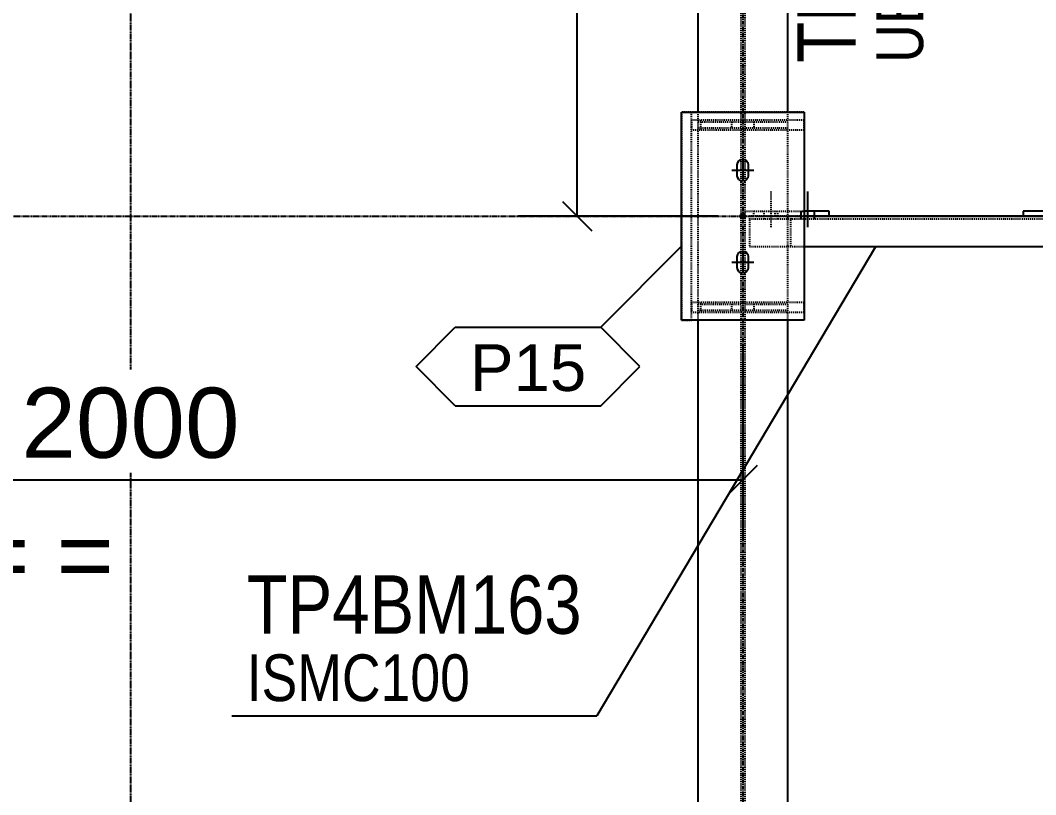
# Model space of a CAD drawing. Header units: millimetres. Extents: x 2102 to 21371, y 12217 to 26594.
# Drawn here: x 13452 to 15110, y 20376 to 21641 of the extents above; entities that cross this region are included whole.
import ezdxf

# ---------------------------------------------------------------- set-up
doc = ezdxf.new("R2010")
doc.units = ezdxf.units.MM
for name, pattern in [('CENTER', [12.7, 7.9375, -1.5875, 1.5875, -1.5875]), ('DXK_LINE_DOT2', [3.9198, 1.9599, -1.9599]), ('DXK_LINE_DOT3', [5.9187, 2.979, -0.9799, 0.9799, -0.9799]), ('DXK_LINE_DOT5', [7.8785, 2.979, -0.9799, 0.9799, -0.9799, 0.9799, -0.9799])]:
    doc.linetypes.add(name, pattern=pattern)
for name, color, linetype in [('1', 7, 'Continuous'), ('2', 7, 'Continuous'), ('4', 7, 'Continuous'), ('6', 7, 'Continuous'), ('7', 7, 'Continuous'), ('8', 7, 'Continuous')]:
    doc.layers.add(name, color=color, linetype=linetype)
doc.styles.add('Arial', font='arial.ttf', dxfattribs={"height": 0.2})
doc.styles.add('Arial Narrow', font='ARIALN.TTF', dxfattribs={"height": 0.2})

# ---------------------------------------------------------------- blocks, each defined once
blk = doc.blocks.new('GridLine-116860372-116906 - 114867')
at = {"layer": '2', "color": 7, "linetype": 'DXK_LINE_DOT5'}
blk.add_line((2535.4, 21320.8), (24512.1, 21320.8), dxfattribs=at)
blk = doc.blocks.new('Part-116860372-116402 - 114867')
at = {"layer": '1', "color": 6, "linetype": 'DXK_LINE_DOT2'}
for p, q in [((16984.1, 21513.3), (17071.6, 21513.3)), ((17052.9, 21513.3), (17052.9, 21500.8)), ((17071.6, 21500.8), (16984.1, 21500.8))]:
    blk.add_line(p, q, dxfattribs=at)
blk = doc.blocks.new('Part-116860372-114972 - 114867')
at = {"layer": '4', "linetype": 'Continuous'}
for points in [[(17075.6, 22565.8, -1), (17075.6, 22575.8, -1)], [(17075.6, 19940.8, -1), (17075.6, 19950.8, -1)]]:
    blk.add_hatch(color=4, dxfattribs=at).paths.add_polyline_path(points)
at = {"layer": '1', "color": 6, "linetype": 'DXK_LINE_DOT2'}
for p, q in [((16984.1, 22556.6), (16984.1, 22467.3)), ((17167.1, 22556.6), (16984.1, 22556.6)), ((17071.6, 22556.6), (17071.6, 22461)), ((17079.5, 22556.6), (17079.5, 22467.3)), ((17167.1, 22556.6), (17167.1, 22467.3)), ((17071.6, 22461), (17071.6, 19959.8)), ((17079.5, 22461), (17079.5, 19959.8)), ((16984.1, 21533.3), (16984.1, 21108.3)), ((17167.1, 21533.3), (17167.1, 21108.3)), ((16984.1, 20102.1), (16984.1, 20043.6)), ((17167.1, 20102.1), (17167.1, 20043.6)), ((17167.1, 20043.6), (16984.1, 20043.6)), ((17079.5, 19959.8), (17071.6, 19959.8))]:
    blk.add_line(p, q, dxfattribs=at)
at = {"layer": '2', "color": 2, "linetype": 'Continuous'}
for p, q in [((16984.1, 22467.3), (16984.1, 21533.3)), ((17071.6, 22461), (17071.6, 22467.3)), ((17079.5, 22467.3), (17079.5, 22461)), ((17167.1, 22467.3), (17167.1, 21533.3)), ((17167.1, 22461), (16984.1, 22461)), ((16984.1, 21108.3), (16984.1, 20102.1)), ((17167.1, 21108.3), (17167.1, 20102.1))]:
    blk.add_line(p, q, dxfattribs=at)
at = {"layer": '4', "color": 4, "linetype": 'CENTER'}
blk.add_line((17075.6, 22570.8), (17075.6, 19945.8), dxfattribs=at)
at = {"layer": '4', "color": 4, "linetype": 'Continuous'}
for centre in [(17075.6, 22570.8), (17075.6, 19945.8)]:
    blk.add_circle(centre, 5, dxfattribs=at)
blk = doc.blocks.new('Bolt-116860372-115750 - 114867')
at = {"layer": '1', "color": 1, "linetype": 'DXK_LINE_DOT2'}
for p, q in [((17133.3, 21298.3), (17133.3, 21370.8)), ((17119.5, 21320.8), (17119.5, 21330.8)), ((17147, 21320.8), (17147, 21330.8)), ((17119.5, 21314.6), (17119.5, 21320.8)), ((17147, 21314.6), (17147, 21320.8))]:
    blk.add_line(p, q, dxfattribs=at)
at = {"layer": '2', "color": 1, "linetype": 'Continuous'}
for p, q in [((17208.3, 21298.3), (17208.3, 21370.8)), ((17194.5, 21320.8), (17194.5, 21330.8)), ((17222, 21320.8), (17222, 21330.8)), ((17194.5, 21314.6), (17194.5, 21320.8)), ((17222, 21314.6), (17222, 21320.8))]:
    blk.add_line(p, q, dxfattribs=at)
blk = doc.blocks.new('Part-116860372-115051 - 114867')
at = {"layer": '4', "linetype": 'Continuous'}
for points in [[(17075.6, 21315.8, -1), (17075.6, 21325.8, -1)], [(17825.6, 21315.8, -1), (17825.6, 21325.8, -1)]]:
    blk.add_hatch(color=4, dxfattribs=at).paths.add_polyline_path(points)
at = {"layer": '1', "color": 6, "linetype": 'DXK_LINE_DOT2'}
for p, q in [((17200.6, 21320.8), (17089.5, 21320.8)), ((17089.5, 21320.8), (17089.5, 21258.3)), ((17706.8, 21314.6), (17089.5, 21314.6)), ((17173.3, 21320.8), (17173.3, 21258.3)), ((17706.8, 21320.8), (17810.2, 21320.8)), ((17810.2, 21314.6), (17713.1, 21314.6)), ((17810.2, 21320.8), (17810.2, 21295.8)), ((17747.7, 21258.3), (17747.7, 21295.8)), ((17747.7, 21295.8), (17810.2, 21295.8)), ((17706.8, 21258.3), (17089.5, 21258.3)), ((17747.7, 21258.3), (17706.8, 21258.3))]:
    blk.add_line(p, q, dxfattribs=at)
at = {"layer": '2', "color": 2, "linetype": 'Continuous'}
for p, q in [((17706.8, 21320.8), (17200.6, 21320.8)), ((17706.8, 21258.3), (17706.8, 21320.8)), ((17713.1, 21314.6), (17706.8, 21314.6)), ((17713.1, 21258.3), (17200.6, 21258.3))]:
    blk.add_line(p, q, dxfattribs=at)
at = {"layer": '4', "color": 4, "linetype": 'CENTER'}
for p, q in [((17075.6, 21320.8), (17089.5, 21320.8)), ((17200.6, 21320.8), (17706.8, 21320.8)), ((17810.2, 21320.8), (17825.6, 21320.8))]:
    blk.add_line(p, q, dxfattribs=at)
at = {"layer": '4', "color": 4, "linetype": 'Continuous'}
for centre in [(17075.6, 21320.8), (17825.6, 21320.8)]:
    blk.add_circle(centre, 5, dxfattribs=at)
blk = doc.blocks.new('Bolt-116860372-116378 - 114867')
at = {"layer": '2', "color": 1, "linetype": 'Continuous'}
for p, q in [((17065.2, 21430.1), (17067.6, 21433.8)), ((17067.6, 21433.8), (17071.3, 21436.2)), ((17071.3, 21436.2), (17075.6, 21437.1)), ((17075.6, 21437.1), (17075.6, 21437.1)), ((17075.6, 21437.1), (17079.9, 21436.2)), ((17075.6, 21437.1), (17075.6, 21392.1)), ((17079.9, 21436.2), (17083.5, 21433.8)), ((17083.5, 21433.8), (17086, 21430.1)), ((17053.1, 21414.6), (17098.1, 21414.6)), ((17064.3, 21425.8), (17065.2, 21430.1)), ((17064.3, 21403.3), (17064.3, 21425.8)), ((17086, 21430.1), (17086.8, 21425.8)), ((17086.8, 21425.8), (17086.8, 21403.3)), ((17065.2, 21399), (17064.3, 21403.3)), ((17067.6, 21395.4), (17065.2, 21399)), ((17071.3, 21392.9), (17067.6, 21395.4)), ((17075.6, 21392.1), (17071.3, 21392.9)), ((17079.9, 21392.9), (17075.6, 21392.1)), ((17075.6, 21392.1), (17075.6, 21392.1)), ((17083.5, 21395.4), (17079.9, 21392.9)), ((17086, 21399), (17083.5, 21395.4)), ((17086.8, 21403.3), (17086, 21399)), ((17065.2, 21242.6), (17067.6, 21246.3)), ((17067.6, 21246.3), (17071.3, 21248.7)), ((17071.3, 21248.7), (17075.6, 21249.6)), ((17075.6, 21249.6), (17075.6, 21249.6)), ((17075.6, 21249.6), (17079.9, 21248.7)), ((17075.6, 21249.6), (17075.6, 21204.6)), ((17079.9, 21248.7), (17083.5, 21246.3)), ((17083.5, 21246.3), (17085.9, 21242.6)), ((17053.1, 21227.1), (17098.1, 21227.1)), ((17064.3, 21238.3), (17065.2, 21242.6)), ((17064.3, 21215.8), (17064.3, 21238.3)), ((17085.9, 21242.6), (17086.8, 21238.3)), ((17086.8, 21238.3), (17086.8, 21215.8)), ((17065.2, 21211.5), (17064.3, 21215.8)), ((17067.6, 21207.9), (17065.2, 21211.5)), ((17071.2, 21205.4), (17067.6, 21207.9)), ((17075.6, 21204.6), (17071.2, 21205.4)), ((17079.9, 21205.4), (17075.6, 21204.6)), ((17075.6, 21204.6), (17075.6, 21204.6)), ((17083.5, 21207.9), (17079.9, 21205.4)), ((17085.9, 21211.5), (17083.5, 21207.9)), ((17086.8, 21215.8), (17085.9, 21211.5))]:
    blk.add_line(p, q, dxfattribs=at)
blk = doc.blocks.new('Part-116860372-115749 - 114867')
at = {"layer": '1', "color": 6, "linetype": 'DXK_LINE_DOT2'}
for p, q in [((17079.5, 21330.8), (17200.6, 21330.8)), ((17098.3, 21320.8), (17098.3, 21330.8)), ((17142, 21320.8), (17142, 21330.8)), ((17252, 21320.8), (17252, 21330.8))]:
    blk.add_line(p, q, dxfattribs=at)
at = {"layer": '2', "color": 2, "linetype": 'Continuous'}
for p, q in [((17252, 21330.8), (17200.6, 21330.8)), ((17252, 21320.8), (17252, 21330.8))]:
    blk.add_line(p, q, dxfattribs=at)
blk = doc.blocks.new('Part-116860372-115747 - 114867')
at = {"layer": '1', "color": 6, "linetype": 'DXK_LINE_DOT2'}
for p, q in [((17820.2, 21330.8), (17713.1, 21330.8)), ((17757.7, 21320.8), (17757.7, 21330.8)), ((17795.2, 21320.8), (17795.2, 21330.8))]:
    blk.add_line(p, q, dxfattribs=at)
at = {"layer": '2', "color": 2, "linetype": 'Continuous'}
for p, q in [((17713.1, 21330.8), (17647.7, 21330.8)), ((17647.7, 21330.8), (17647.7, 21320.8)), ((17713.1, 21320.8), (17706.8, 21320.8))]:
    blk.add_line(p, q, dxfattribs=at)
blk = doc.blocks.new('Part-116860372-116375 - 114867')
at = {"layer": '1', "color": 6, "linetype": 'DXK_LINE_DOT2'}
for p, q in [((17200.6, 21144.6), (16970.6, 21144.6)), ((16970.6, 21144.6), (16970.6, 21124.6)), ((16989.3, 21144.6), (16989.3, 21124.6)), ((17200.6, 21124.6), (17200.6, 21144.6)), ((16970.6, 21124.6), (17200.6, 21124.6))]:
    blk.add_line(p, q, dxfattribs=at)
blk = doc.blocks.new('Part-116860372-116377 - 114867')
at = {"layer": '1', "color": 6, "linetype": 'DXK_LINE_DOT2'}
for p, q in [((17200.6, 21517.1), (16970.6, 21517.1)), ((16970.6, 21517.1), (16970.6, 21497.1)), ((16989.3, 21517.1), (16989.3, 21497.1)), ((17200.6, 21497.1), (17200.6, 21517.1)), ((16970.6, 21497.1), (17200.6, 21497.1))]:
    blk.add_line(p, q, dxfattribs=at)
blk = doc.blocks.new('Part-116860372-116404 - 114867')
at = {"layer": '1', "color": 6, "linetype": 'DXK_LINE_DOT2'}
for p, q in [((16984.1, 21140.8), (17071.6, 21140.8)), ((17052.9, 21140.8), (17052.9, 21128.3)), ((17071.6, 21128.3), (16984.1, 21128.3))]:
    blk.add_line(p, q, dxfattribs=at)
blk = doc.blocks.new('Part-116860372-116376 - 114867')
at = {"layer": '2', "color": 2, "linetype": 'Continuous'}
for p, q in [((16950.6, 21533.3), (17200.6, 21533.3)), ((16950.6, 21108.3), (16950.6, 21533.3)), ((17200.6, 21533.3), (17200.6, 21108.3)), ((17200.6, 21108.3), (16950.6, 21108.3))]:
    blk.add_line(p, q, dxfattribs=at)
blk = doc.blocks.new('Part-116860372-116373 - 114867')
at = {"layer": '1', "color": 6, "linetype": 'DXK_LINE_DOT2'}
for p, q in [((17200.6, 21533.3), (16950.6, 21533.3)), ((16950.6, 21533.3), (16950.6, 21108.3)), ((17200.6, 21533.3), (17200.6, 21108.3)), ((17200.6, 21108.3), (16950.6, 21108.3))]:
    blk.add_line(p, q, dxfattribs=at)
blk = doc.blocks.new('Part-116860372-116374 - 114867')
at = {"layer": '1', "color": 6, "linetype": 'DXK_LINE_DOT2'}
for p, q in [((16950.6, 21108.3), (16950.6, 21533.3)), ((16950.6, 21533.3), (16970.6, 21533.3)), ((16970.6, 21108.3), (16970.6, 21533.3)), ((16950.6, 21108.3), (16970.6, 21108.3))]:
    blk.add_line(p, q, dxfattribs=at)
blk = doc.blocks.new('Part-116860372-116403 - 114867')
at = {"layer": '1', "color": 6, "linetype": 'DXK_LINE_DOT2'}
for p, q in [((17079.5, 21513.3), (17167.1, 21513.3)), ((17098.3, 21513.3), (17098.3, 21500.8)), ((17167.1, 21500.8), (17079.5, 21500.8))]:
    blk.add_line(p, q, dxfattribs=at)
blk = doc.blocks.new('Part-116860372-116405 - 114867')
at = {"layer": '1', "color": 6, "linetype": 'DXK_LINE_DOT2'}
for p, q in [((17079.5, 21140.8), (17167.1, 21140.8)), ((17098.3, 21140.8), (17098.3, 21128.3)), ((17167.1, 21128.3), (17079.5, 21128.3))]:
    blk.add_line(p, q, dxfattribs=at)
blk = doc.blocks.new('Line-116860372-126572 - 114867')
at = {"layer": '7', "color": 1, "linetype": 'DXK_LINE_DOT3'}
blk.add_line((15825.6, 27113.6), (15825.6, 12210.8), dxfattribs=at)
blk = doc.blocks.new('StraightDimension-116860372-126459 - 114867')
at = {"layer": '6', "color": 3, "linetype": 'Continuous'}
for p, q in [((16767.3, 22540.8), (16707.3, 22600.8)), ((17025.6, 22570.8), (16617.3, 22570.8)), ((16737.3, 21320.8), (16737.3, 22570.8)), ((16707.3, 21350.8), (16767.3, 21290.8)), ((17025.6, 21320.8), (16617.3, 21320.8))]:
    blk.add_line(p, q, dxfattribs=at)
at = {"color": 0}
blk.add_wipeout([(16722.3, 22198.2), (16512.3, 22198.2), (16512.3, 21693.5), (16722.3, 21693.5)], dxfattribs=at).dxf.layer = '6'
at = {"layer": '6', "color": 7, "style": 'Arial'}
blk.add_text('1000', height=143.26, rotation=90.0002, dxfattribs=at).set_placement((16692.3, 21723.5))
blk = doc.blocks.new('StraightDimension-116860372-126549 - 114867')
at = {"layer": '6', "color": 3, "linetype": 'Continuous'}
for p, q in [((17075.6, 21058.3), (17075.6, 20662.3)), ((17045.6, 20752.3), (17105.6, 20812.3)), ((14575.6, 20782.3), (17075.6, 20782.3))]:
    blk.add_line(p, q, dxfattribs=at)
at = {"color": 0}
blk.add_wipeout([(16077.9, 20797.3), (16077.9, 21007.3), (15573.2, 21007.3), (15573.2, 20797.3)], dxfattribs=at).dxf.layer = '6'
at = {"color": 0, "linetype": 'Continuous'}
blk.add_wipeout([(15821.5, 20527.3), (15821.5, 20737.3), (15472.5, 20737.3), (15472.5, 20527.3)], dxfattribs=at).dxf.layer = '6'
at = {"layer": '6', "color": 7, "style": 'Arial'}
blk.add_text('2000', height=143.26, dxfattribs=at).set_placement((15603.2, 20827.3))
at = {"layer": '6', "color": 7, "linetype": 'Continuous', "style": 'Arial'}
blk.add_text('= =', height=143.26, dxfattribs=at).set_placement((15502.5, 20557.3))
blk = doc.blocks.new('Mark-116860372-116942 - 114867')
at = {"color": 0}
for points in [[(17443.8, 22419.7), (17343.8, 22419.7), (17343.8, 21634), (17443.8, 21634)], [(17306.3, 22319), (17181.3, 22319), (17181.3, 21634), (17306.3, 21634)]]:
    blk.add_wipeout(points, dxfattribs=at).dxf.layer = '8'
for points in [[(17443.8, 22419.7), (17343.8, 22419.7), (17343.8, 21634), (17443.8, 21634)], [(17306.3, 22319), (17181.3, 22319), (17181.3, 21634), (17306.3, 21634)]]:
    blk.add_wipeout(points, dxfattribs=at).dxf.layer = '8'
at = {"layer": '8', "color": 7, "style": 'Arial Narrow'}
for s, height, p in [('UB254X146X37', 95.443, (17443.8, 21634)), ('TP4BM160', 119.3, (17306.3, 21634))]:
    blk.add_text(s, height=height, rotation=90.0002, dxfattribs=at).set_placement(p)
blk = doc.blocks.new('Mark-116860372-129442 - 114867')
at = {"layer": '8', "color": 7, "linetype": 'Continuous'}
for p in [(17346.8, 21258.3), (16033, 20300.5)]:
    blk.add_line(p, (16778, 20300.5), dxfattribs=at)
at = {"color": 0}
for points in [[(16748, 20468), (16748, 20593), (16063, 20593), (16063, 20468)], [(16519.7, 20330.5), (16519.7, 20430.5), (16063, 20430.5), (16063, 20330.5)]]:
    blk.add_wipeout(points, dxfattribs=at).dxf.layer = '8'
for points in [[(16748, 20468), (16748, 20593), (16063, 20593), (16063, 20468)], [(16519.7, 20330.5), (16519.7, 20430.5), (16063, 20430.5), (16063, 20330.5)]]:
    blk.add_wipeout(points, dxfattribs=at).dxf.layer = '8'
at = {"layer": '8', "color": 7, "style": 'Arial Narrow'}
for s, height, p in [('TP4BM163', 119.3, (16063, 20468)), ('ISMC100', 95.44, (16063, 20330.5))]:
    blk.add_text(s, height=height, dxfattribs=at).set_placement(p)
blk = doc.blocks.new('Text-116860372-130244 - 114867')
at = {"layer": '7', "color": 6, "linetype": 'Continuous'}
for p, q in [((16949, 21258.3), (16785.8, 21093.8)), ((16408.7, 21013.8), (16488.7, 21093.8)), ((16488.7, 21093.8), (16785.8, 21093.8)), ((16865.8, 21013.8), (16785.8, 21093.8)), ((16488.7, 20933.8), (16408.7, 21013.8)), ((16785.8, 20933.8), (16865.8, 21013.8)), ((16488.7, 20933.8), (16785.8, 20933.8))]:
    blk.add_line(p, q, dxfattribs=at)
at = {"color": 0, "linetype": 'Continuous'}
blk.add_wipeout([(16755.8, 20963.8), (16755.8, 21063.8), (16518.7, 21063.8), (16518.7, 20963.8)], dxfattribs=at).dxf.layer = '7'
at = {"layer": '7', "color": 7, "linetype": 'Continuous', "style": 'Arial'}
blk.add_text('P15', height=95.51, dxfattribs=at).set_placement((16518.7, 20963.8))

msp = doc.modelspace()

# ---------------------------------------------------------------- block references
at = {"xscale": 0.8, "yscale": 0.8, "zscale": 0.8}
for name in ['Line-116860372-126572 - 114867', 'Part-116860372-114972 - 114867', 'Mark-116860372-116942 - 114867', 'Part-116860372-116376 - 114867', 'Part-116860372-116373 - 114867', 'Part-116860372-116374 - 114867', 'Part-116860372-116377 - 114867', 'Part-116860372-116402 - 114867', 'Part-116860372-116403 - 114867', 'GridLine-116860372-116906 - 114867', 'Bolt-116860372-116378 - 114867', 'Bolt-116860372-115750 - 114867', 'Part-116860372-115051 - 114867', 'Part-116860372-115749 - 114867', 'Part-116860372-115747 - 114867', 'Part-116860372-116375 - 114867', 'Part-116860372-116404 - 114867', 'Part-116860372-116405 - 114867']:
    msp.add_blockref(name, (971.5, 4264.2), dxfattribs=at)

# ---------------------------------------------------------------- next in the draw order: block references
for name in ['StraightDimension-116860372-126459 - 114867', 'StraightDimension-116860372-126549 - 114867']:
    msp.add_blockref(name, (971.5, 4264.2), dxfattribs=at)

# ---------------------------------------------------------------- next in the draw order: block references
msp.add_blockref('Mark-116860372-129442 - 114867', (971.5, 4264.2), dxfattribs=at)

# ---------------------------------------------------------------- next in the draw order: block references
msp.add_blockref('Text-116860372-130244 - 114867', (971.5, 4264.2), dxfattribs=at)

doc.saveas('drawing.dxf')
